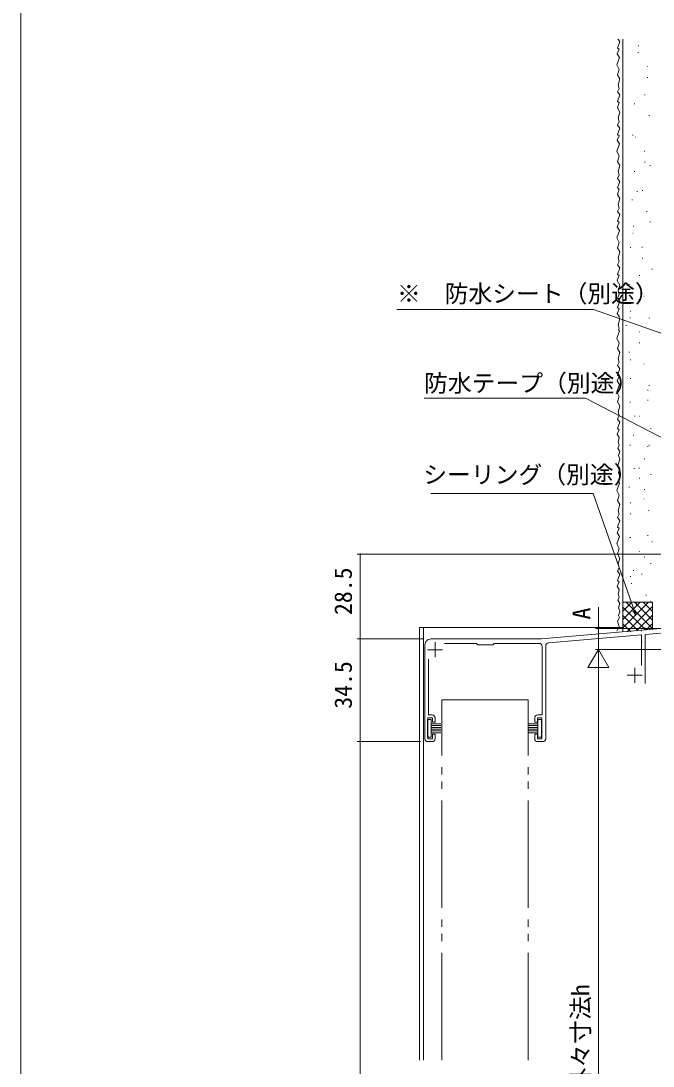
# Model space of a CAD drawing. Units: millimetres, scale not verified. Extents: x -1188 to -148, y -840 to 760.
# Drawn here: x -1188 to -975.5, y 145.7 to 496.8 of the extents above; entities that cross this region are included whole.
import ezdxf
from ezdxf.enums import TextEntityAlignment as Align

# ---------------------------------------------------------------- set-up
doc = ezdxf.new("R2010")
doc.units = ezdxf.units.MM
doc.header["$LTSCALE"] = 4
doc.linetypes.add('DOUBLE_CHAIN2', pattern=[12.8, 9, -1, 0.6, -0.6, 0.6, -1])
for name, color, linetype, lineweight in [('0-2_YKK_ZWAK', 7, 'Continuous', 9), ('0-3_YKK_D', 6, 'Continuous', 9), ('0-4_YKK_11', 7, 'Continuous', 9), ('0-5_YKK_12', 2, 'Continuous', 9), ('0-6_YSS_K', 3, 'Continuous', 9), ('0-7_YKK_13', 4, 'Continuous', 9)]:
    doc.layers.add(name, color=color, linetype=linetype, lineweight=lineweight)
doc.styles.add('ＭＳ ゴシック', font='')
doc.styles.get('ＭＳ ゴシック').set_extended_font_data('MS Gothic')

msp = doc.modelspace()

# ---------------------------------------------------------------- linework, layer by layer
at = {"layer": '0-2_YKK_ZWAK'}
msp.add_line((-1188, -840), (-1188, 720), dxfattribs=at)
at = {"layer": '0-3_YKK_D'}
for p, q in [((-995.532, 399.876), (-1061.592, 399.876)), ((-959.296, 387.122), (-995.532, 399.876)), ((-998.276, 370.074), (-1052.496, 370.074)), ((-959.203, 349.852), (-998.276, 370.074)), ((-995.624, 338.074), (-1050.164, 338.074)), ((-981.913, 298.848), (-995.624, 338.074)), ((-959.495, 317.697), (-1074.995, 317.697)), ((-993.896, 292.697), (-993.896, 299.897)), ((-981.352, 297.243), (-982.343, 298.698)), ((-981.352, 297.243), (-981.913, 298.848)), ((-981.483, 298.998), (-981.352, 297.243)), ((-959.495, 292.697), (-994.896, 292.697)), ((-993.896, 285.697), (-993.896, 292.697)), ((-1052.695, 289.197), (-1074.995, 289.197)), ((-1052.695, 289.197), (-1074.995, 289.197)), ((-993.896, 285.697), (-997.396, 279.634)), ((-960.395, 285.697), (-994.896, 285.697)), ((-960.395, 285.697), (-994.896, 285.697)), ((-993.896, 285.697), (-993.896, 273.572)), ((-993.896, 285.697), (-990.396, 279.634)), ((-997.396, 279.634), (-990.396, 279.634)), ((-993.896, 278.697), (-993.896, -6.304)), ((-1053.695, 254.697), (-1074.995, 254.697)), ((-1053.695, 254.697), (-1074.995, 254.697)), ((-1073.995, 254.697), (-1073.995, -58.304))]:
    msp.add_line(p, q, dxfattribs=at)
msp.add_lwpolyline([(-1073.995, 254.697), (-1073.995, 289.197), (-1073.995, 317.697)], dxfattribs=at)
for centre, start, end in [((-1073.995, 317.697), 90, 270), ((-1073.995, 317.697), 270, 90), ((-993.896, 292.697), 90, 270), ((-993.896, 292.697), 270, 90), ((-1073.995, 289.197), 90, 270), ((-1073.995, 289.197), 90, 270), ((-1073.995, 289.197), 270, 90), ((-1073.995, 289.197), 270, 90), ((-1073.995, 254.697), 90, 270), ((-1073.995, 254.697), 90, 270), ((-1073.995, 254.697), 270, 90), ((-1073.995, 254.697), 270, 90)]:
    msp.add_arc(centre, 0.106, start, end, dxfattribs=at)
at = {"layer": '0-4_YKK_11'}
for p, q in [((-1012.995, 289.197), (-959.608, 293.867)), ((-958.969, 292.418), (-978.195, 290.735)), ((-1050.195, 289.197), (-1012.995, 289.197)), ((-979.395, 290.63), (-1010.682, 287.893)), ((-979.395, 280.225), (-979.395, 290.63)), ((-978.195, 290.735), (-978.195, 274.193)), ((-1052.195, 255.697), (-1052.195, 287.197)), ((-1034.895, 287.697), (-1045.57, 287.697)), ((-1034.595, 287.397), (-1034.895, 287.697)), ((-1034.395, 287.197), (-1034.595, 287.397)), ((-1029.399, 287.197), (-1034.395, 287.197)), ((-1029.199, 287.397), (-1029.399, 287.197)), ((-1028.899, 287.697), (-1029.199, 287.397)), ((-1013.795, 287.697), (-1028.899, 287.697)), ((-1012.795, 263.697), (-1012.795, 286.697)), ((-1011.595, 286.897), (-1011.595, 255.697)), ((-1050.995, 282.423), (-1050.995, 263.697)), ((-1050.995, 263.697), (-1049.795, 263.697)), ((-1014.295, 263.697), (-1012.795, 263.697)), ((-1051.195, 262.697), (-1051.195, 255.697)), ((-1049.695, 262.697), (-1051.195, 262.697)), ((-1049.695, 261.197), (-1049.695, 262.697)), ((-1048.795, 261.197), (-1049.695, 261.197)), ((-1048.795, 262.697), (-1048.795, 261.197)), ((-1015.295, 261.197), (-1015.295, 262.697)), ((-1014.395, 261.197), (-1015.295, 261.197)), ((-1014.395, 262.697), (-1014.395, 261.197)), ((-1012.895, 262.697), (-1014.395, 262.697)), ((-1012.895, 255.697), (-1012.895, 262.697)), ((-1049.695, 257.197), (-1048.795, 257.197)), ((-1049.695, 255.697), (-1049.695, 257.197)), ((-1048.795, 257.197), (-1048.795, 255.697)), ((-1015.295, 257.197), (-1014.395, 257.197)), ((-1015.295, 255.697), (-1015.295, 257.197)), ((-1014.395, 257.197), (-1014.395, 255.697)), ((-1051.195, 255.697), (-1049.695, 255.697)), ((-1049.795, 254.697), (-1051.195, 254.697)), ((-1014.395, 255.697), (-1012.895, 255.697)), ((-1012.595, 254.697), (-1014.295, 254.697))]:
    msp.add_line(p, q, dxfattribs=at)
at = {"layer": '0-4_YKK_11', "color": 2}
for p, q in [((-1048.795, 288.097), (-1048.795, 283.097)), ((-1051.295, 285.597), (-1046.295, 285.597)), ((-981.695, 279.493), (-981.695, 274.493)), ((-984.195, 276.993), (-979.195, 276.993))]:
    msp.add_line(p, q, dxfattribs=at)
at = {"layer": '0-4_YKK_11'}
for centre, radius, start, end in [((-1050.195, 287.197), 2, 89.99997, 180.00002), ((-1013.795, 286.697), 1, 0, 89.99997), ((-1010.595, 286.897), 1, 95, 180.00002), ((-1049.795, 262.697), 1, 0, 89.99997), ((-1014.295, 262.697), 1, 89.99997, 180.00002), ((-1051.195, 255.697), 1, 180.00002, 270), ((-1049.795, 255.697), 1, 270, 0), ((-1014.295, 255.697), 1, 180.00002, 270), ((-1012.595, 255.697), 1, 270, 0)]:
    msp.add_arc(centre, radius, start, end, dxfattribs=at)
at = {"layer": '0-5_YKK_12'}
for p, q in [((-985.695, 293.097), (-1053.995, 293.097)), ((-1053.995, 293.097), (-1053.995, 147.696)), ((-1052.695, 293.097), (-1052.695, 147.696))]:
    msp.add_line(p, q, dxfattribs=at)
at = {"layer": '0-5_YKK_12', "linetype": 'DOUBLE_CHAIN2'}
for p, q in [((-1046.545, 268.695), (-1017.545, 268.695)), ((-1046.545, 147.696), (-1046.545, 268.695)), ((-1017.545, 147.696), (-1017.545, 268.695))]:
    msp.add_line(p, q, dxfattribs=at)
at = {"layer": '0-6_YSS_K'}
for p, q in [((-986.696, 489.911), (-987.323, 490.696)), ((-985.695, 490.696), (-985.695, 291.585)), ((-980.308, 488.508), (-980.508, 488.508)), ((-987.586, 485.774), (-986.894, 487.331)), ((-980.437, 486.236), (-980.637, 486.236)), ((-986.894, 480.501), (-987.709, 482.131)), ((-977.548, 481.545), (-977.348, 481.545)), ((-977.258, 477.807), (-977.458, 477.807)), ((-987.49, 472.958), (-986.894, 474.149)), ((-978.206, 472.025), (-978.406, 472.025)), ((-986.894, 469.385), (-987.49, 469.782)), ((-981.692, 468.923), (-981.892, 468.923)), ((-987.291, 464.225), (-986.696, 466.21)), ((-986.894, 463.034), (-987.291, 464.225)), ((-976.744, 465.026), (-976.944, 465.026)), ((-987.49, 461.843), (-986.894, 463.034)), ((-986.696, 460.85), (-987.49, 461.843)), ((-985.695, 462.374), (-985.695, 291.587)), ((-987.586, 456.713), (-986.894, 458.27)), ((-982.429, 458.393), (-982.229, 458.393)), ((-981.384, 457.755), (-981.584, 457.755)), ((-986.894, 451.44), (-987.709, 453.07)), ((-978.495, 453.064), (-978.295, 453.064)), ((-981.692, 446.224), (-981.892, 446.224)), ((-978.205, 449.326), (-978.405, 449.326)), ((-976.614, 448.216), (-976.414, 448.216)), ((-987.49, 443.897), (-986.894, 445.088)), ((-986.894, 440.324), (-987.49, 440.721)), ((-980.975, 439.493), (-980.775, 439.493)), ((-978.985, 439.835), (-979.185, 439.835)), ((-982.471, 436.733), (-982.671, 436.733)), ((-977.523, 432.836), (-977.723, 432.836)), ((-987.586, 427.652), (-986.894, 429.209)), ((-976.614, 429.316), (-976.414, 429.316)), ((-982.164, 425.565), (-982.364, 425.565)), ((-982.035, 427.837), (-982.235, 427.837)), ((-986.894, 422.379), (-987.709, 424.009)), ((-983.159, 420.72), (-982.959, 420.72)), ((-979.275, 420.874), (-979.075, 420.874)), ((-987.49, 414.836), (-986.894, 416.027)), ((-978.984, 417.136), (-979.184, 417.136)), ((-979.932, 411.354), (-980.132, 411.354)), ((-975.89, 413.451), (-975.69, 413.451)), ((-986.696, 408.087), (-987.601, 409.672)), ((-987.291, 406.102), (-986.696, 408.087)), ((-983.419, 408.252), (-983.619, 408.252)), ((-987.49, 403.72), (-986.894, 404.911)), ((-986.894, 404.911), (-987.291, 406.102)), ((-978.471, 404.355), (-978.671, 404.355)), ((-986.696, 402.728), (-987.49, 403.72)), ((-987.49, 400.545), (-986.696, 402.728)), ((-986.894, 400.147), (-987.49, 400.545)), ((-980.252, 403.274), (-980.052, 403.274)), ((-987.586, 398.591), (-986.894, 400.147)), ((-986.775, 397.374), (-987.586, 398.591)), ((-983.111, 397.084), (-983.311, 397.084)), ((-982.983, 399.357), (-983.183, 399.357)), ((-976.754, 397.024), (-976.954, 397.024)), ((-984.613, 394.551), (-984.413, 394.551)), ((-987.709, 390.195), (-986.775, 392.621)), ((-986.894, 388.564), (-987.709, 390.195)), ((-986.775, 392.621), (-987.112, 393.126)), ((-980.222, 392.393), (-980.022, 392.393)), ((-987.49, 386.778), (-986.894, 388.564)), ((-986.696, 385.388), (-987.49, 386.778)), ((-979.932, 388.655), (-980.132, 388.655)), ((-987.291, 383.404), (-986.696, 385.388)), ((-986.894, 382.213), (-987.291, 383.404)), ((-983.419, 385.553), (-983.619, 385.553)), ((-983.159, 382.92), (-982.959, 382.92)), ((-987.49, 381.022), (-986.894, 382.213)), ((-986.696, 380.029), (-987.49, 381.022)), ((-987.49, 377.846), (-986.696, 380.029)), ((-978.471, 381.657), (-978.671, 381.657)), ((-987.586, 375.892), (-986.894, 377.449)), ((-986.775, 374.675), (-987.586, 375.892)), ((-986.894, 377.449), (-987.49, 377.846)), ((-982.983, 376.658), (-983.183, 376.658)), ((-987.709, 372.249), (-986.775, 374.675)), ((-986.894, 370.619), (-987.709, 372.249)), ((-977.344, 372.744), (-977.144, 372.744)), ((-976.753, 374.325), (-976.953, 374.325)), ((-987.49, 368.833), (-986.894, 370.619)), ((-986.696, 367.443), (-987.49, 368.833)), ((-983.111, 368.711), (-983.311, 368.711)), ((-977.189, 369.377), (-977.389, 369.377)), ((-987.291, 365.458), (-986.696, 367.443)), ((-986.894, 364.267), (-987.291, 365.458)), ((-987.49, 363.076), (-986.894, 364.267)), ((-986.696, 362.084), (-987.49, 363.076)), ((-987.49, 359.9), (-986.696, 362.084)), ((-981.705, 364.021), (-981.505, 364.021)), ((-980.222, 364.02), (-980.022, 364.02)), ((-987.586, 357.947), (-986.894, 359.503)), ((-986.894, 359.503), (-987.49, 359.9)), ((-976.323, 359.935), (-976.123, 359.935)), ((-986.868, 356.869), (-987.586, 357.947)), ((-987.291, 355.458), (-986.868, 356.869)), ((-986.894, 354.267), (-987.291, 355.458)), ((-982.172, 357.614), (-981.972, 357.614)), ((-987.395, 353.266), (-986.894, 354.267)), ((-986.676, 352.188), (-987.395, 353.266)), ((-987.1, 350.777), (-986.676, 352.188)), ((-983.111, 354.326), (-983.311, 354.326)), ((-977.344, 353.844), (-977.144, 353.844)), ((-976.753, 354.326), (-976.953, 354.326)), ((-986.703, 349.587), (-987.1, 350.777)), ((-978.271, 349.754), (-978.471, 349.754)), ((-987.1, 345.103), (-986.676, 346.514)), ((-986.703, 343.912), (-987.1, 345.103)), ((-981.772, 346.509), (-981.972, 346.509)), ((-980.252, 346.575), (-980.052, 346.575)), ((-976.123, 344.487), (-976.323, 344.487)), ((-987.709, 339.122), (-986.775, 341.548)), ((-987.214, 342.208), (-986.703, 343.912)), ((-986.775, 341.548), (-987.214, 342.208)), ((-979.932, 343.258), (-980.132, 343.258)), ((-986.894, 337.492), (-987.709, 339.122)), ((-987.489, 335.706), (-986.894, 337.492)), ((-983.418, 340.156), (-983.618, 340.156)), ((-978.273, 339.406), (-978.473, 339.406)), ((-986.695, 334.316), (-987.489, 335.706)), ((-987.291, 332.331), (-986.695, 334.316)), ((-983.159, 334.944), (-982.959, 334.944)), ((-978.471, 336.259), (-978.671, 336.259)), ((-987.489, 329.949), (-986.894, 331.14)), ((-986.894, 331.14), (-987.291, 332.331)), ((-982.983, 331.26), (-983.183, 331.26)), ((-976.811, 332.408), (-977.011, 332.408)), ((-986.695, 328.957), (-987.489, 329.949)), ((-987.489, 326.773), (-986.695, 328.957)), ((-986.894, 326.377), (-987.489, 326.773)), ((-987.709, 321.177), (-986.775, 323.603)), ((-987.586, 324.82), (-986.894, 326.377)), ((-986.775, 323.603), (-987.586, 324.82)), ((-983.111, 323.313), (-983.311, 323.313)), ((-983.159, 323.314), (-982.959, 323.314)), ((-977.189, 323.98), (-977.389, 323.98)), ((-986.894, 319.547), (-987.709, 321.177)), ((-987.489, 317.76), (-986.894, 319.547)), ((-975.89, 321.86), (-975.69, 321.86)), ((-986.695, 316.371), (-987.489, 317.76)), ((-987.291, 314.386), (-986.695, 316.371)), ((-980.222, 318.622), (-980.022, 318.622)), ((-978.272, 316.708), (-978.472, 316.708)), ((-987.489, 312.004), (-986.894, 313.195)), ((-986.894, 313.195), (-987.291, 314.386)), ((-976.323, 314.537), (-976.123, 314.537)), ((-986.695, 311.011), (-987.489, 312.004)), ((-987.489, 308.828), (-986.695, 311.011)), ((-983.159, 310.229), (-982.959, 310.229)), ((-982.171, 312.216), (-981.971, 312.216)), ((-979.22, 310.926), (-979.42, 310.926)), ((-987.586, 306.874), (-986.894, 308.431)), ((-986.867, 305.797), (-987.586, 306.874)), ((-986.894, 308.431), (-987.489, 308.828)), ((-987.291, 304.386), (-986.867, 305.797)), ((-982.707, 307.824), (-982.907, 307.824)), ((-987.394, 302.194), (-986.894, 303.195)), ((-986.676, 301.116), (-987.394, 302.194)), ((-986.894, 303.195), (-987.291, 304.386)), ((-977.759, 303.927), (-977.959, 303.927)), ((-987.121, 297.12), (-986.702, 298.514)), ((-987.099, 299.705), (-986.676, 301.116)), ((-986.702, 298.514), (-987.099, 299.705)), ((-985.494, 301.587), (-985.695, 301.386)), ((-982.666, 301.587), (-985.695, 298.557)), ((-979.837, 301.587), (-985.695, 295.729)), ((-977.009, 301.587), (-985.695, 292.9)), ((-985.695, 301.587), (-985.695, 291.587)), ((-978.049, 292.254), (-985.695, 299.9)), ((-975.695, 292.729), (-984.553, 301.587)), ((-975.695, 300.072), (-984.18, 291.587)), ((-982.271, 298.928), (-982.471, 298.928)), ((-975.695, 295.557), (-981.725, 301.587)), ((-981.17, 301.307), (-980.97, 301.307)), ((-975.695, 298.386), (-978.896, 301.587)), ((-976.544, 301.894), (-976.344, 301.894)), ((-975.695, 301.214), (-976.068, 301.587)), ((-986.797, 296.392), (-987.478, 295.2)), ((-987.478, 295.2), (-986.883, 293.414)), ((-987.121, 297.12), (-986.797, 296.392)), ((-980.65, 292.026), (-985.695, 297.072)), ((-975.695, 297.243), (-980.937, 292.001)), ((-976.042, 296.595), (-976.242, 296.595)), ((-986.883, 293.414), (-987.698, 291.784)), ((-983.038, 291.587), (-985.695, 294.243)), ((-979.51, 291.965), (-979.31, 291.965)), ((-978.394, 292.981), (-978.194, 292.981)), ((-975.695, 294.415), (-977.838, 292.273)), ((-979.22, 288.227), (-979.42, 288.227))]:
    msp.add_line(p, q, dxfattribs=at)
for points in [[(-986.894, 487.331), (-987.49, 487.728), (-986.696, 489.911)], [(-987.709, 482.131), (-986.775, 484.557), (-987.586, 485.774)], [(-986.696, 477.325), (-987.49, 478.715), (-986.894, 480.501)], [(-986.894, 474.149), (-987.291, 475.34), (-986.696, 477.325)], [(-987.49, 469.782), (-986.696, 471.966), (-987.49, 472.958)], [(-986.696, 466.21), (-987.49, 467.599), (-986.894, 469.385)], [(-986.894, 458.27), (-987.49, 458.667), (-986.696, 460.85)], [(-987.709, 453.07), (-986.775, 455.496), (-987.586, 456.713)], [(-986.696, 448.264), (-987.49, 449.654), (-986.894, 451.44)], [(-986.894, 445.088), (-987.291, 446.279), (-986.696, 448.264)], [(-987.49, 440.721), (-986.696, 442.905), (-987.49, 443.897)], [(-986.696, 437.148), (-987.49, 438.538), (-986.894, 440.324)], [(-986.894, 433.973), (-987.291, 435.164), (-986.696, 437.148)], [(-986.696, 431.789), (-987.49, 432.782), (-986.894, 433.973)], [(-986.894, 429.209), (-987.49, 429.606), (-986.696, 431.789)], [(-987.709, 424.009), (-986.775, 426.435), (-987.586, 427.652)], [(-986.696, 419.203), (-987.49, 420.593), (-986.894, 422.379)], [(-986.894, 416.027), (-987.291, 417.218), (-986.696, 419.203)], [(-987.49, 411.66), (-986.696, 413.844), (-987.49, 414.836)], [(-987.586, 409.707), (-986.894, 411.263), (-987.49, 411.66)], [(-987.112, 393.126), (-986.894, 393.562), (-987.291, 394.753), (-986.696, 396.738), (-987.071, 397.395)], [(-986.676, 346.514), (-987.33, 347.495), (-986.703, 349.587)], [(-985.695, 301.587), (-975.695, 301.587), (-975.695, 292.46)]]:
    msp.add_lwpolyline(points, dxfattribs=at)
at = {"layer": '0-7_YKK_13'}
for p, q in [((-1051.295, 262.193), (-1050.095, 262.193)), ((-1051.295, 259.193), (-1051.295, 262.193)), ((-1050.095, 262.193), (-1050.095, 259.193)), ((-1050.095, 260.693), (-1046.795, 260.692)), ((-1050.095, 260.093), (-1046.795, 260.093)), ((-1014.195, 260.693), (-1017.495, 260.693)), ((-1014.195, 260.093), (-1017.495, 260.093)), ((-1014.195, 262.193), (-1014.195, 259.193)), ((-1012.995, 262.193), (-1014.195, 262.193)), ((-1012.995, 259.193), (-1012.995, 262.193)), ((-1051.295, 259.193), (-1051.295, 256.193)), ((-1050.095, 259.493), (-1046.795, 259.492)), ((-1050.095, 256.193), (-1050.095, 259.193)), ((-1050.095, 258.893), (-1046.795, 258.893)), ((-1050.095, 258.293), (-1046.795, 258.293)), ((-1050.095, 257.693), (-1046.795, 257.692)), ((-1014.195, 259.493), (-1017.495, 259.493)), ((-1014.195, 258.893), (-1017.495, 258.893)), ((-1014.195, 258.293), (-1017.495, 258.293)), ((-1014.195, 257.693), (-1017.495, 257.693)), ((-1014.195, 256.193), (-1014.195, 259.193)), ((-1012.995, 259.193), (-1012.995, 256.193)), ((-1051.295, 256.193), (-1050.095, 256.193)), ((-1012.995, 256.193), (-1014.195, 256.193))]:
    msp.add_line(p, q, dxfattribs=at)

# ---------------------------------------------------------------- texts
at = {"layer": '0-3_YKK_D', "color": 4, "style": 'ＭＳ ゴシック'}
for s, p in [('※\u3000防水シート（別途）', (-1061.592, 400.511)), ('防水テープ（別途）', (-1052.496, 370.434)), ('シーリング（別途）', (-1052.756, 339.713))]:
    msp.add_text(s, height=5.865, dxfattribs=at).set_placement(p, align=Align.BOTTOM_LEFT)
for s, p in [('28.5', (-1074.995, 297.246)), ('A', (-994.896, 295.737)), ('34.5', (-1074.995, 265.758)), ('サッシ外々寸法h', (-995.17, 113.183))]:
    msp.add_text(s, height=5.865, rotation=90, dxfattribs=at).set_placement(p, align=Align.BOTTOM_LEFT)

doc.saveas('drawing.dxf')
